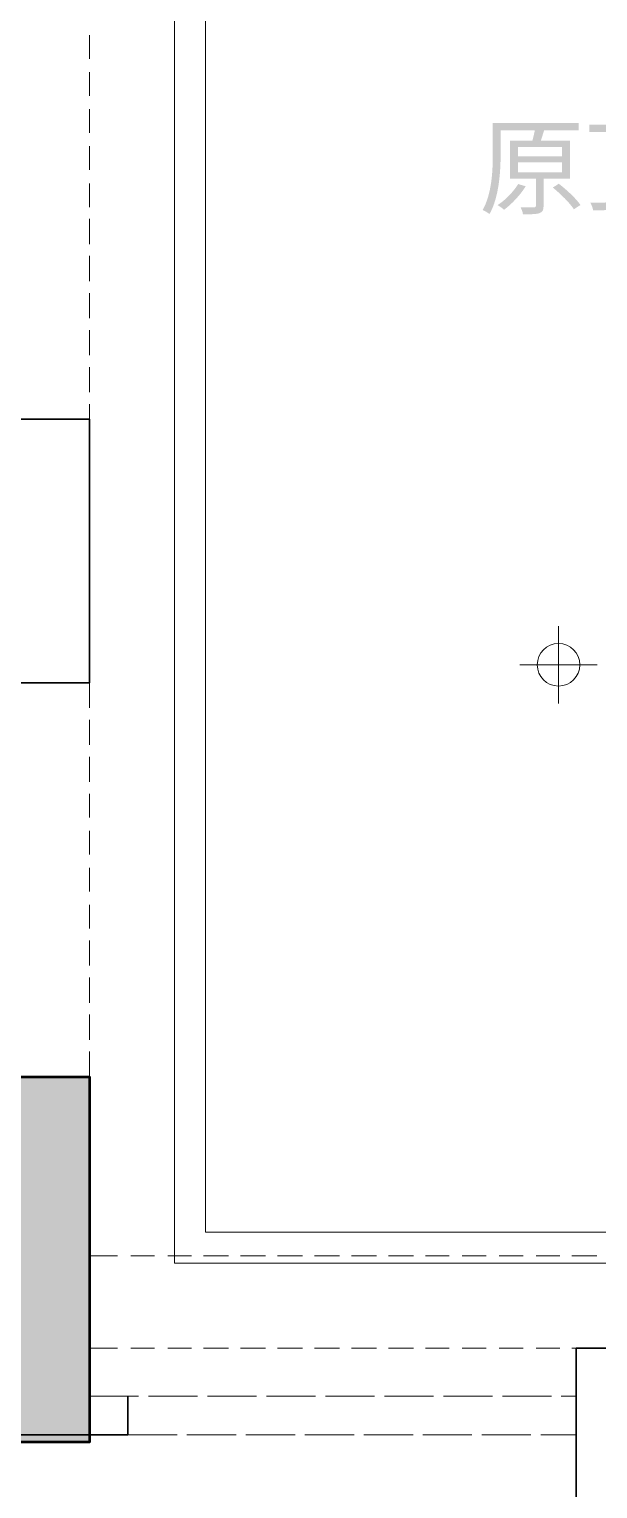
# Model space of a CAD drawing. Header units: millimetres. Extents: x -4600 to 229000, y -4300 to 19460.
# Drawn here: x 169016 to 170486, y 4008 to 7776 of the extents above; entities that cross this region are included whole.
import ezdxf

# ---------------------------------------------------------------- set-up
doc = ezdxf.new("R2010")
doc.units = ezdxf.units.MM
doc.header["$LTSCALE"] = 100
doc.linetypes.add('DASHED', pattern=[1.524, 1.27, -0.254])
for name, color, linetype, lineweight in [('A-EX-BEAM', 8, 'Continuous', 13), ('A-EX-OPENING', 8, 'DASHED', 13), ('A-EX-SERVICE', 6, 'Continuous', 13), ('A-EX-STRUCT', 7, 'Continuous', 50), ('A-EX-WALL', 7, 'Continuous', 35), ('A-TEXT', 7, 'Continuous', 18), ('R2-CEILING', 4, 'Continuous', 18), ('R2-LIGHT', 2, 'Continuous', 18)]:
    doc.layers.add(name, color=color, linetype=linetype, lineweight=lineweight)

# ---------------------------------------------------------------- blocks, each defined once
blk = doc.blocks.new('SOURCE_PROPOSED')
at = {"layer": 'A-EX-STRUCT'}
blk.add_hatch(color=256, dxfattribs=at).paths.add_polyline_path([(8931.4, 3271.9), (9172.2, 3271.9), (9172.2, 2328.5), (8033.6, 2328.5), (8033.6, 2570.8), (8931.4, 2570.8)])
at = {"layer": 'A-EX-BEAM'}
for p, q in [((9172.2, 5961.1), (9172.2, 5899.9)), ((9172.2, 5865.5), (9172.2, 5804.2)), ((9172.2, 5769.8), (9172.2, 5708.6)), ((9172.2, 5674.1), (9172.2, 5612.9)), ((9172.2, 5578.4), (9172.2, 5517.2)), ((9172.2, 5486.6), (9172.2, 5421.6)), ((9172.2, 5390.9), (9172.2, 5325.9)), ((9172.2, 5295.3), (9172.2, 5230.2)), ((9172.2, 5199.6), (9172.2, 5134.5)), ((9172.2, 5103.9), (9172.2, 5038.9)), ((9172.2, 5008.3), (9172.2, 4970)), ((9172.2, 4289.2), (9172.2, 4224.2)), ((9172.2, 4193.6), (9172.2, 4128.6)), ((9172.2, 4098), (9172.2, 4033)), ((9172.2, 4002.4), (9172.2, 3941.2)), ((9172.2, 3906.8), (9172.2, 3845.6)), ((9172.2, 3811.2), (9172.2, 3750)), ((9172.2, 3715.6), (9172.2, 3654.4)), ((9172.2, 3623.8), (9172.2, 3558.8)), ((9172.2, 3528.2), (9172.2, 3463.1)), ((9172.2, 3432.5), (9172.2, 3367.5)), ((9172.2, 3336.9), (9172.2, 3271.9)), ((9172.2, 2809.2), (9244.9, 2809.2)), ((9279.3, 2809.2), (9340.4, 2809.2)), ((9374.8, 2809.2), (9436, 2809.2)), ((9466.6, 2809.2), (9531.6, 2809.2)), ((9562.2, 2809.2), (9627.2, 2809.2)), ((9657.8, 2809.2), (9722.7, 2809.2)), ((9753.3, 2809.2), (9818.3, 2809.2)), ((9848.9, 2809.2), (9913.9, 2809.2)), ((9944.5, 2809.2), (10009.5, 2809.2)), ((10040.1, 2809.2), (10101.2, 2809.2)), ((10135.6, 2809.2), (10196.8, 2809.2)), ((10231.2, 2809.2), (10292.4, 2809.2)), ((10326.8, 2809.2), (10387.9, 2809.2)), ((10418.5, 2809.2), (10483.5, 2809.2)), ((9172.2, 2570.8), (9244.9, 2570.8)), ((9279.3, 2570.8), (9340.4, 2570.8)), ((9374.8, 2570.8), (9436, 2570.8)), ((9466.6, 2570.8), (9531.6, 2570.8)), ((9562.2, 2570.8), (9627.2, 2570.8)), ((9657.8, 2570.8), (9722.7, 2570.8)), ((9753.3, 2570.8), (9818.3, 2570.8)), ((9848.9, 2570.8), (9913.9, 2570.8)), ((9944.5, 2570.8), (10009.5, 2570.8)), ((10040.1, 2570.8), (10101.2, 2570.8)), ((10135.6, 2570.8), (10196.8, 2570.8)), ((10231.2, 2570.8), (10292.4, 2570.8)), ((10326.8, 2570.8), (10387.9, 2570.8)), ((10418.5, 2570.8), (10483.5, 2570.8))]:
    blk.add_line(p, q, dxfattribs=at)
at = {"layer": 'A-EX-OPENING'}
for p, q in [((9172.2, 2447.1), (10430, 2447.1)), ((9271.6, 2347.6), (10430, 2347.6))]:
    blk.add_line(p, q, dxfattribs=at)
at = {"layer": 'A-EX-SERVICE'}
for p, q in [((9172.2, 5961.1), (9172.2, 5899.9)), ((9172.2, 5865.5), (9172.2, 5804.2)), ((9172.2, 5769.8), (9172.2, 5708.6)), ((9172.2, 5674.1), (9172.2, 5612.9)), ((9172.2, 5578.4), (9172.2, 5517.2)), ((9172.2, 5486.6), (9172.2, 5421.6)), ((9172.2, 5390.9), (9172.2, 5325.9)), ((9172.2, 5295.3), (9172.2, 5230.2)), ((9172.2, 5199.6), (9172.2, 5134.5)), ((9172.2, 5103.9), (9172.2, 5038.9)), ((9172.2, 5008.3), (9172.2, 4970)), ((9172.2, 4289.2), (9172.2, 4224.2)), ((9172.2, 4193.6), (9172.2, 4128.6)), ((9172.2, 4098), (9172.2, 4033)), ((9172.2, 4002.4), (9172.2, 3941.2)), ((9172.2, 3906.8), (9172.2, 3845.6)), ((9172.2, 3811.2), (9172.2, 3750)), ((9172.2, 3715.6), (9172.2, 3654.4)), ((9172.2, 3623.8), (9172.2, 3558.8)), ((9172.2, 3528.2), (9172.2, 3463.1)), ((9172.2, 3432.5), (9172.2, 3367.5)), ((9172.2, 3336.9), (9172.2, 3271.9)), ((9172.2, 2809.2), (9244.9, 2809.2)), ((9279.3, 2809.2), (9340.4, 2809.2)), ((9374.8, 2809.2), (9436, 2809.2)), ((9466.6, 2809.2), (9531.6, 2809.2)), ((9562.2, 2809.2), (9627.2, 2809.2)), ((9657.8, 2809.2), (9722.7, 2809.2)), ((9753.3, 2809.2), (9818.3, 2809.2)), ((9848.9, 2809.2), (9913.9, 2809.2)), ((9944.5, 2809.2), (10009.5, 2809.2)), ((10040.1, 2809.2), (10101.2, 2809.2)), ((10135.6, 2809.2), (10196.8, 2809.2)), ((10231.2, 2809.2), (10292.4, 2809.2)), ((10326.8, 2809.2), (10387.9, 2809.2)), ((10418.5, 2809.2), (10483.5, 2809.2)), ((9172.2, 2570.8), (9244.9, 2570.8)), ((9279.3, 2570.8), (9340.4, 2570.8)), ((9374.8, 2570.8), (9436, 2570.8)), ((9466.6, 2570.8), (9531.6, 2570.8)), ((9562.2, 2570.8), (9627.2, 2570.8)), ((9657.8, 2570.8), (9722.7, 2570.8)), ((9753.3, 2570.8), (9818.3, 2570.8)), ((9848.9, 2570.8), (9913.9, 2570.8)), ((9944.5, 2570.8), (10009.5, 2570.8)), ((10040.1, 2570.8), (10101.2, 2570.8)), ((10135.6, 2570.8), (10196.8, 2570.8)), ((10231.2, 2570.8), (10292.4, 2570.8)), ((10326.8, 2570.8), (10387.9, 2570.8)), ((10418.5, 2570.8), (10483.5, 2570.8))]:
    blk.add_line(p, q, dxfattribs=at)
at = {"layer": 'A-EX-STRUCT'}
blk.add_lwpolyline([(8931.4, 3271.9), (9172.2, 3271.9), (9172.2, 2328.5), (8033.6, 2328.5), (8033.6, 2570.8), (8931.4, 2570.8)], close=True, dxfattribs=at)
at = {"layer": 'A-EX-WALL'}
for p, q in [((6591.9, 4970), (9172.2, 4970)), ((9172.2, 4970), (9172.2, 4289.2)), ((9172.2, 4289.2), (8931.4, 4289.2)), ((9172.2, 3271.9), (8931.4, 3271.9)), ((9172.2, 2447.1), (9172.2, 3271.9)), ((10430, 2470), (10430, 2570.8)), ((10430, 2570.8), (14020, 2570.8)), ((10430, 2470), (10430, 0)), ((9172.2, 2447.1), (9172.2, 2347.6)), ((9271.6, 2347.6), (9271.6, 2447.1)), ((8270, 2347.6), (9271.6, 2347.6))]:
    blk.add_line(p, q, dxfattribs=at)
blk = doc.blocks.new('R2_CEILING')
at = {"layer": 'A-TEXT'}
h = blk.add_hatch(color=256, dxfattribs=at)
edge = h.paths.add_edge_path()
edge.add_line((10259.1, 5689), (10259.1, 5590.5))
edge.add_line((10259.1, 5590.5), (10325.7, 5590.5))
edge.add_line((10325.7, 5590.5), (10325.7, 5521))
edge.add_spline(control_points=[(10325.7, 5521), (10325.7, 5517.7), (10324.6, 5516.6), (10320.5, 5516.3)], knot_values=[0, 0, 0, 0, 1, 1, 1, 1], degree=3, periodic=0)
edge.add_spline(control_points=[(10320.5, 5516.3), (10316.4, 5516.3), (10302.3, 5516.3), (10286.2, 5516.6)], knot_values=[0, 0, 0, 0, 1, 1, 1, 1], degree=3, periodic=0)
edge.add_spline(control_points=[(10286.2, 5516.6), (10288.9, 5511.4), (10291.6, 5503.8), (10292.4, 5498.6)], knot_values=[0, 0, 0, 0, 1, 1, 1, 1], degree=3, periodic=0)
edge.add_spline(control_points=[(10292.4, 5498.6), (10313.7, 5498.6), (10327.1, 5498.6), (10335.3, 5501.6), (10343.5, 5504.6), (10345.6, 5510), (10345.6, 5520.7)], knot_values=[0, 0, 0, 0, 1, 1, 1, 2, 2, 2, 2], degree=3, periodic=0)
edge.add_line((10345.6, 5520.7), (10345.6, 5590.5))
edge.add_line((10345.6, 5590.5), (10413.6, 5590.5))
edge.add_line((10413.6, 5590.5), (10413.6, 5689))
edge.add_line((10413.6, 5689), (10338.5, 5689))
edge.add_spline(control_points=[(10338.5, 5689), (10341.3, 5697.2), (10344.3, 5706.5), (10347, 5715.5)], knot_values=[0, 0, 0, 0, 1, 1, 1, 1], degree=3, periodic=0)
edge.add_line((10347, 5715.5), (10436, 5715.5))
edge.add_line((10436, 5715.5), (10436, 5734.6))
edge.add_line((10436, 5734.6), (10214.4, 5734.6))
edge.add_line((10214.4, 5734.6), (10214.4, 5655.5))
edge.add_spline(control_points=[(10214.4, 5655.5), (10214.4, 5612.6), (10212.2, 5552.3), (10188.2, 5509.5)], knot_values=[0, 0, 0, 0, 1, 1, 1, 1], degree=3, periodic=0)
edge.add_spline(control_points=[(10188.2, 5509.5), (10193.1, 5507.6), (10202.1, 5502.4), (10205.9, 5499.1)], knot_values=[0, 0, 0, 0, 1, 1, 1, 1], degree=3, periodic=0)
edge.add_spline(control_points=[(10205.9, 5499.1), (10231, 5543.9), (10234.6, 5610.2), (10234.6, 5655.5)], knot_values=[0, 0, 0, 0, 1, 1, 1, 1], degree=3, periodic=0)
edge.add_line((10234.6, 5655.5), (10234.6, 5715.5))
edge.add_line((10234.6, 5715.5), (10323, 5715.5))
edge.add_spline(control_points=[(10323, 5715.5), (10321.4, 5707.6), (10319.2, 5697.5), (10316.7, 5689)], knot_values=[0, 0, 0, 0, 1, 1, 1, 1], degree=3, periodic=0)
edge.add_line((10316.7, 5689), (10259.1, 5689))
edge = h.paths.add_edge_path(flags=0)
edge.add_spline(control_points=[(10279.9, 5576.6), (10267.3, 5556.2), (10247.1, 5535.4), (10226.7, 5522.3)], knot_values=[0, 0, 0, 0, 1, 1, 1, 1], degree=3, periodic=0)
edge.add_spline(control_points=[(10226.7, 5522.3), (10231.6, 5519.3), (10239.8, 5513.6), (10243.6, 5510.3)], knot_values=[0, 0, 0, 0, 1, 1, 1, 1], degree=3, periodic=0)
edge.add_spline(control_points=[(10243.6, 5510.3), (10263.5, 5525), (10285.1, 5548), (10299.5, 5570.9)], knot_values=[0, 0, 0, 0, 1, 1, 1, 1], degree=3, periodic=0)
edge.add_line((10299.5, 5570.9), (10279.9, 5576.6))
edge = h.paths.add_edge_path(flags=0)
edge.add_spline(control_points=[(10369.4, 5567.6), (10389.8, 5551.2), (10413.6, 5527.5), (10423.9, 5511.4)], knot_values=[0, 0, 0, 0, 1, 1, 1, 1], degree=3, periodic=0)
edge.add_line((10423.9, 5511.4), (10440.9, 5522.6))
edge.add_spline(control_points=[(10440.9, 5522.6), (10429.7, 5539), (10405.7, 5561.6), (10384.9, 5577.4)], knot_values=[0, 0, 0, 0, 1, 1, 1, 1], degree=3, periodic=0)
edge.add_line((10384.9, 5577.4), (10369.4, 5567.6))
h.paths.add_polyline_path([(10279.3, 5632.3), (10392.8, 5632.3), (10392.8, 5606.9), (10279.3, 5606.9), (10279.3, 5632.3)], flags=0)
h.paths.add_polyline_path([(10279.3, 5672.7), (10392.8, 5672.7), (10392.8, 5647.8), (10279.3, 5647.8), (10279.3, 5672.7)], flags=0)
h = blk.add_hatch(color=256, dxfattribs=at)
edge = h.paths.add_edge_path()
edge.add_line((10463.8, 5730.2), (10463.8, 5710.9))
edge.add_line((10463.8, 5710.9), (10508, 5710.9))
edge.add_line((10508, 5710.9), (10508, 5534.3))
edge.add_spline(control_points=[(10508, 5534.3), (10508, 5530), (10506.6, 5528.9), (10502, 5528.6), (10497.6, 5528.3), (10482.9, 5528.3), (10466.2, 5528.9)], knot_values=[0, 0, 0, 0, 1, 1, 1, 2, 2, 2, 2], degree=3, periodic=0)
edge.add_spline(control_points=[(10466.2, 5528.9), (10469.5, 5523.1), (10472.8, 5513.9), (10473.9, 5508.4)], knot_values=[0, 0, 0, 0, 1, 1, 1, 1], degree=3, periodic=0)
edge.add_spline(control_points=[(10473.9, 5508.4), (10495.7, 5508.1), (10509.1, 5508.9), (10517, 5512.5)], knot_values=[0, 0, 0, 0, 1, 1, 1, 1], degree=3, periodic=0)
edge.add_spline(control_points=[(10517, 5512.5), (10525.4, 5515.8), (10528.4, 5521.8), (10528.4, 5534.3)], knot_values=[0, 0, 0, 0, 1, 1, 1, 1], degree=3, periodic=0)
edge.add_line((10528.4, 5534.3), (10528.4, 5710.9))
edge.add_line((10528.4, 5710.9), (10565, 5710.9))
edge.add_line((10565, 5710.9), (10565, 5730.2))
edge.add_line((10565, 5730.2), (10463.8, 5730.2))
at = {"layer": 'R2-CEILING'}
for points in [[(9392.2, 2790.8), (13800, 2790.8), (13800, 9410), (9392.2, 9410)], [(9472.2, 2870.8), (13720, 2870.8), (13720, 9330), (9472.2, 9330)]]:
    blk.add_lwpolyline(points, close=True, dxfattribs=at)
at = {"layer": 'R2-LIGHT'}
for p, q in [((10384.2, 4235.6), (10384.2, 4435.6)), ((10284.2, 4335.6), (10484.2, 4335.6))]:
    blk.add_line(p, q, dxfattribs=at)
blk.add_circle((10384.2, 4335.6), 55, dxfattribs=at)
blk = doc.blocks.new('A05_SHEET')
for name in ['SOURCE_PROPOSED', 'R2_CEILING']:
    blk.add_blockref(name, (0, 1800))

msp = doc.modelspace()

# ---------------------------------------------------------------- block references
msp.add_blockref('A05_SHEET', (160000, 0))

doc.saveas('drawing.dxf')
